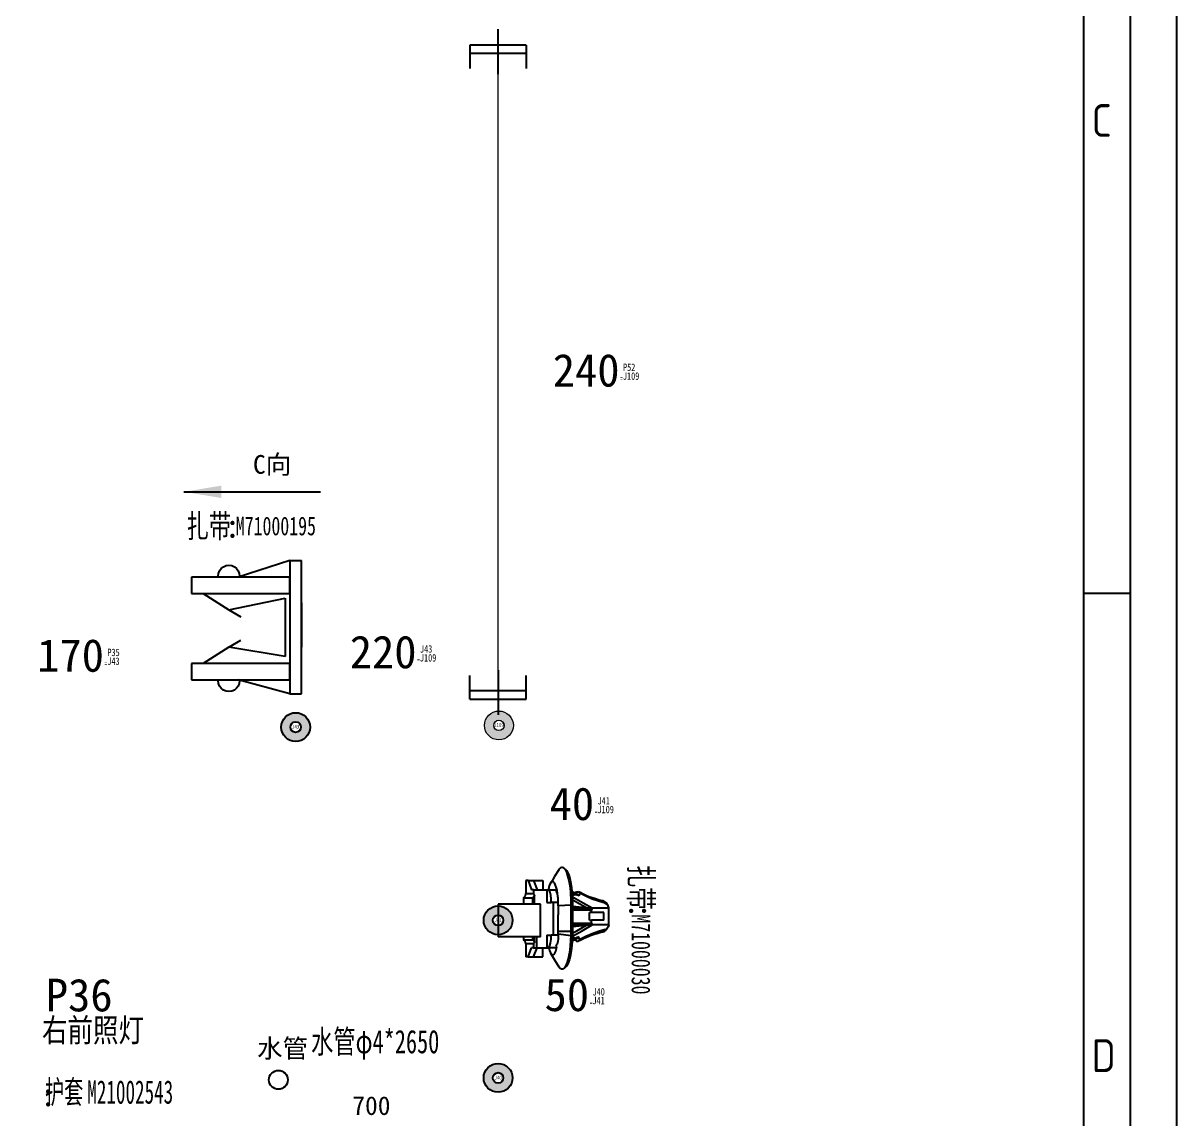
# Model space of a CAD drawing. Header units: millimetres. Extents: x -2653 to 6698, y -4403 to -42.
# Drawn here: x 880.2 to 1003.6, y -698.5 to -581.3 of the extents above; entities that cross this region are included whole.
import ezdxf
from ezdxf.enums import TextEntityAlignment as Align

# ---------------------------------------------------------------- set-up
doc = ezdxf.new("R2010")
doc.units = ezdxf.units.MM
doc.header["$MEASUREMENT"] = 0
for name, color, linetype in [('01', 7, 'Continuous'), ('21', 7, 'Continuous'), ('4', 4, 'Continuous'), ('DIM', 6, 'Continuous'), ('文字', 3, 'Continuous'), ('管-供应商', 43, 'Continuous'), ('管-内径', 2, 'Continuous'), ('管-名称', 59, 'Continuous'), ('管-外径', 6, 'Continuous'), ('管-编码', 58, 'Continuous'), ('节点长度', 1, 'Continuous'), ('节点长度-L', 32, 'Continuous'), ('轮廓线', 7, 'Continuous'), ('连接器-供应商', 43, 'Continuous'), ('连接器-功能', 63, 'Continuous'), ('连接器-名称', 53, 'Continuous'), ('连接器-编码', 52, 'Continuous'), ('附件-供应商', 43, 'Continuous'), ('附件-名称', 53, 'Continuous'), ('附件-数量', 21, 'Continuous'), ('附件-编码', 52, 'Continuous')]:
    doc.layers.add(name, color=color, linetype=linetype)
for name, color, linetype, plot in [('供方编码', 51, 'Continuous', False), ('备注', 4, 'Continuous', False), ('管-ID', 7, 'Continuous', False), ('管-L', 38, 'Continuous', False), ('管-不打印', 2, 'Continuous', False), ('管-位置', 18, 'Continuous', False), ('管-单位', 2, 'Continuous', False), ('管-工位', 4, 'Continuous', False), ('管-开口', 64, 'Continuous', False), ('管-数量', 6, 'Continuous', False), ('管-类别', 56, 'Continuous', False), ('管-规格', 56, 'Continuous', False), ('管-重叠值', 49, 'Continuous', False), ('管-颜色', 14, 'Continuous', False), ('节点长度-E1', 53, 'Continuous', False), ('节点长度-E2', 53, 'Continuous', False), ('节点长度-不打印', 14, 'Continuous', False), ('连接器-不打印', 1, 'Continuous', False), ('连接器-位置', 12, 'Continuous', False), ('附件-不打印', 2, 'Continuous', False), ('隐藏-节点长度辅助', 202, 'Continuous', False), ('隐藏-辅助信息', 3, 'Continuous', False)]:
    doc.layers.add(name, color=color, linetype=linetype, plot=plot)
doc.styles.add('CL', font='', dxfattribs={"height": 2})
doc.styles.add('GBHZ', font='gbenor.shx', dxfattribs={"bigfont": 'gbcbig.shx'})
doc.styles.get("Standard").update_dxf_attribs({"font": 'txt', "bigfont": 'gbcbig.shx'})
doc.styles.add('灯泡', font='', dxfattribs={"width": 0.7})
doc.styles.get('CL').set_extended_font_data('SimSun')
doc.styles.get('灯泡').set_extended_font_data('NSimSun')
doc.dimstyles.get("Standard").update_dxf_attribs({"dimtxt": 10, "dimasz": 0.18, "dimexe": 0.18, "dimexo": 0.0625, "dimgap": 0.09, "dimtad": 0, "dimtih": 1, "dimtoh": 1, "dimdec": 4, "dimzin": 0, "dimdsep": 46, "dimtxsty": 'Standard', "dimcen": 0.09, "dimadec": 0, "dimazin": 0, "dimtfac": 1, "dimtdec": 4, "dimtofl": 0, "dimtmove": 0, "dimatfit": 3, "dimfxl": 1, "dimtolj": 1, "dimtzin": 0, "dimarcsym": 0})

# ---------------------------------------------------------------- blocks, each defined once
blk = doc.blocks.new('010016')
at = {"lineweight": 25}
blk.add_line((2045.56, 1138.11), (2046.98, 1138.11), dxfattribs=at)
at = {"color": 0}
for p, q in [((2044.95, 1134.7), (2044.95, 1130.15)), ((2048.45, 1134.7), (2048.45, 1130.15)), ((2044.95, 1130.15), (2048.45, 1130.15))]:
    blk.add_line(p, q, dxfattribs=at)
at = {"layer": '21', "color": 0, "linetype": 'Continuous'}
for p, q in [((2044.62, 1141.35), (2044.69, 1141.48)), ((2044.67, 1141.47), (2044.64, 1141.42)), ((2044.86, 1141.6), (2044.66, 1140.9)), ((2044.74, 1141.56), (2044.66, 1141.47)), ((2044.7, 1141.54), (2044.66, 1141.46)), ((2044.69, 1141.48), (2044.86, 1141.6)), ((2044.75, 1141.61), (2044.7, 1141.54)), ((2044.88, 1141.66), (2044.74, 1141.56)), ((2044.81, 1141.67), (2044.75, 1141.61)), ((2044.87, 1141.74), (2044.81, 1141.67)), ((2044.86, 1141.6), (2044.88, 1141.66)), ((2044.95, 1141.8), (2044.87, 1141.74)), ((2044.95, 1141.76), (2044.88, 1141.66)), ((2045.03, 1141.85), (2044.95, 1141.8)), ((2045.03, 1141.85), (2044.95, 1141.76)), ((2045.15, 1141.93), (2045.03, 1141.85)), ((2045.07, 1141.88), (2045.03, 1141.85)), ((2045.12, 1141.9), (2045.07, 1141.88)), ((2045.37, 1141.99), (2045.15, 1141.93)), ((2046.27, 1142), (2045.37, 1142)), ((2045.37, 1140.2), (2045.37, 1142)), ((2046.27, 1141.45), (2045.85, 1141.45)), ((2045.85, 1141.45), (2045.85, 1140.13)), ((2047.17, 1142), (2046.27, 1142)), ((2046.69, 1141.45), (2046.27, 1141.45)), ((2046.69, 1141.45), (2046.69, 1140.13)), ((2047.17, 1142), (2047.17, 1140.2)), ((2047.17, 1141.99), (2047.28, 1141.97)), ((2047.28, 1141.97), (2047.39, 1141.93)), ((2047.39, 1141.93), (2047.51, 1141.85)), ((2047.47, 1141.88), (2047.43, 1141.9)), ((2047.51, 1141.85), (2047.47, 1141.88)), ((2047.51, 1141.85), (2047.59, 1141.76)), ((2047.6, 1141.8), (2047.51, 1141.85)), ((2047.59, 1141.76), (2047.66, 1141.66)), ((2047.67, 1141.74), (2047.6, 1141.8)), ((2047.66, 1141.66), (2047.8, 1141.56)), ((2047.68, 1141.6), (2047.66, 1141.66)), ((2047.73, 1141.67), (2047.67, 1141.74)), ((2047.85, 1141.48), (2047.68, 1141.6)), ((2047.68, 1141.6), (2047.88, 1140.9)), ((2047.79, 1141.61), (2047.73, 1141.67)), ((2047.84, 1141.54), (2047.79, 1141.61)), ((2047.8, 1141.56), (2047.88, 1141.47)), ((2047.88, 1141.46), (2047.84, 1141.54)), ((2047.92, 1141.35), (2047.85, 1141.48)), ((2047.9, 1141.42), (2047.87, 1141.47)), ((2044.42, 1140.22), (2044.12, 1139.55)), ((2044.13, 1138.05), (2045.37, 1140.22)), ((2044.29, 1140.2), (2044.17, 1139.85)), ((2044.41, 1140.55), (2044.29, 1140.2)), ((2044.52, 1140.95), (2044.41, 1140.55)), ((2044.66, 1140.9), (2044.42, 1140.22)), ((2044.62, 1141.35), (2044.52, 1140.95)), ((2044.64, 1141.42), (2044.62, 1141.36)), ((2045.37, 1138.11), (2045.37, 1140.2)), ((2045.37, 1140.2), (2045.56, 1140.13)), ((2046.98, 1140.13), (2047.17, 1140.2)), ((2047.8, 1139.14), (2047.17, 1140.22)), ((2047.17, 1140.2), (2047.17, 1138.11)), ((2047.88, 1140.9), (2048.12, 1140.22)), ((2047.92, 1141.36), (2047.9, 1141.42)), ((2048, 1141.03), (2047.92, 1141.35)), ((2048.09, 1140.7), (2048, 1141.03)), ((2048.18, 1140.41), (2048.09, 1140.7)), ((2048.12, 1140.22), (2048.42, 1139.55)), ((2048.27, 1140.12), (2048.18, 1140.41)), ((2043.77, 1138.99), (2043.64, 1138.74)), ((2043.9, 1139.25), (2043.77, 1138.99)), ((2044.12, 1139.55), (2043.79, 1138.9)), ((2044.04, 1139.55), (2043.9, 1139.25)), ((2044.17, 1139.85), (2044.04, 1139.55)), ((2044.74, 1138.57), (2045.33, 1139.59)), ((2045.17, 1138.1), (2045.37, 1139.91)), ((2045.85, 1140.13), (2045.56, 1140.13)), ((2045.56, 1138.11), (2045.56, 1140.13)), ((2045.85, 1140.13), (2045.85, 1139.93)), ((2046.27, 1139.93), (2045.85, 1139.93)), ((2046.69, 1139.93), (2046.27, 1139.93)), ((2046.98, 1140.13), (2046.69, 1140.13)), ((2046.69, 1139.93), (2046.69, 1140.13)), ((2046.98, 1138.11), (2046.98, 1140.13)), ((2047.37, 1138.1), (2047.17, 1139.91)), ((2047.8, 1138.57), (2047.21, 1139.59)), ((2048.41, 1138.05), (2047.8, 1139.14)), ((2048.37, 1139.86), (2048.27, 1140.12)), ((2048.48, 1139.6), (2048.37, 1139.86)), ((2048.42, 1139.55), (2048.75, 1138.9)), ((2048.59, 1139.37), (2048.48, 1139.6)), ((2048.7, 1139.14), (2048.59, 1139.37)), ((2048.8, 1138.94), (2048.7, 1139.14)), ((2041.76, 1137.68), (2042.05, 1137.77)), ((2042.05, 1137.77), (2042.39, 1137.86)), ((2042.39, 1137.86), (2042.77, 1137.93)), ((2042.43, 1137.71), (2042.98, 1137.81)), ((2042.77, 1137.93), (2043.2, 1138)), ((2042.98, 1137.81), (2043.3, 1137.85)), ((2043.2, 1138), (2043.65, 1138.05)), ((2043.3, 1137.85), (2043.63, 1137.88)), ((2043.63, 1138.71), (2043.79, 1138.9)), ((2043.63, 1138.52), (2043.63, 1138.71)), ((2043.79, 1138.33), (2043.63, 1138.52)), ((2043.63, 1137.88), (2043.97, 1137.91)), ((2043.65, 1138.05), (2044.13, 1138.08)), ((2043.79, 1138.35), (2043.69, 1138.14)), ((2043.7, 1138.17), (2043.86, 1138.37)), ((2043.7, 1137.98), (2043.7, 1138.17)), ((2043.79, 1138.9), (2043.95, 1138.83)), ((2043.89, 1138.56), (2043.79, 1138.35)), ((2043.86, 1138.07), (2043.83, 1138)), ((2043.83, 1138), (2043.88, 1138.06)), ((2043.96, 1138.55), (2043.86, 1138.37)), ((2043.86, 1138.37), (2043.96, 1138.33)), ((2043.86, 1138.07), (2043.92, 1138.19)), ((2043.88, 1138.06), (2043.95, 1138.11)), ((2043.89, 1138.56), (2043.95, 1138.67)), ((2043.92, 1138.19), (2044.05, 1138.3)), ((2043.95, 1138.83), (2044.08, 1138.79)), ((2043.95, 1138.67), (2044.08, 1138.79)), ((2043.99, 1138.19), (2043.95, 1138.11)), ((2043.95, 1138.11), (2044.02, 1138.08)), ((2044.08, 1138.79), (2043.96, 1138.55)), ((2043.96, 1138.33), (2044.05, 1138.3)), ((2043.97, 1137.91), (2044.32, 1137.93)), ((2044.05, 1138.3), (2043.99, 1138.19)), ((2044.02, 1138.08), (2044.08, 1138.06)), ((2044.03, 1138.02), (2044.05, 1138.04)), ((2044.05, 1138.04), (2044.08, 1138.06)), ((2044.13, 1138.05), (2044.08, 1138.06)), ((2044.13, 1138.08), (2044.61, 1138.11)), ((2044.32, 1137.93), (2044.69, 1137.94)), ((2044.46, 1138.06), (2044.74, 1138.57)), ((2044.61, 1138.11), (2045.07, 1138.11)), ((2044.69, 1137.94), (2045.07, 1137.94)), ((2045.07, 1138.11), (2045.88, 1138.11)), ((2045.07, 1137.94), (2045.07, 1138.11)), ((2045.07, 1137.94), (2045.1, 1137.28)), ((2045.07, 1137.94), (2045.57, 1137.94)), ((2045.57, 1137.94), (2045.88, 1137.94)), ((2045.88, 1138.11), (2046.66, 1138.11)), ((2045.88, 1137.94), (2046.38, 1137.94)), ((2046.38, 1137.94), (2047.11, 1137.94)), ((2046.66, 1138.11), (2047.06, 1138.11)), ((2047.06, 1138.11), (2047.45, 1138.11)), ((2047.11, 1137.94), (2047.84, 1137.94)), ((2047.45, 1138.11), (2047.84, 1138.11)), ((2048.08, 1138.06), (2047.8, 1138.57)), ((2047.84, 1138.11), (2048.32, 1138.11)), ((2047.84, 1137.28), (2047.84, 1137.94)), ((2047.84, 1137.94), (2047.97, 1137.94)), ((2047.97, 1137.94), (2048.09, 1137.94)), ((2048.09, 1137.94), (2048.33, 1137.94)), ((2048.15, 1136.61), (2048.33, 1137.94)), ((2048.32, 1138.11), (2048.32, 1138.11)), ((2048.32, 1138.11), (2048.33, 1137.94)), ((2048.32, 1138.11), (2048.79, 1138.09)), ((2048.33, 1137.94), (2048.83, 1137.91)), ((2048.41, 1138.05), (2048.46, 1138.06)), ((2048.59, 1138.83), (2048.46, 1138.79)), ((2048.59, 1138.67), (2048.46, 1138.79)), ((2048.46, 1138.79), (2048.58, 1138.55)), ((2048.52, 1138.08), (2048.46, 1138.06)), ((2048.5, 1138.03), (2048.46, 1138.06)), ((2048.58, 1138.33), (2048.49, 1138.3)), ((2048.62, 1138.19), (2048.49, 1138.3)), ((2048.49, 1138.3), (2048.55, 1138.19)), ((2048.59, 1138.11), (2048.52, 1138.08)), ((2048.55, 1138.19), (2048.59, 1138.11)), ((2048.58, 1138.55), (2048.68, 1138.37)), ((2048.68, 1138.37), (2048.58, 1138.33)), ((2048.75, 1138.9), (2048.59, 1138.83)), ((2048.65, 1138.56), (2048.59, 1138.67)), ((2048.66, 1138.06), (2048.59, 1138.11)), ((2048.68, 1138.07), (2048.62, 1138.19)), ((2048.75, 1138.35), (2048.65, 1138.56)), ((2048.71, 1138), (2048.66, 1138.06)), ((2048.84, 1138.18), (2048.68, 1138.37)), ((2048.71, 1138), (2048.68, 1138.07)), ((2048.91, 1138.71), (2048.75, 1138.9)), ((2048.75, 1138.33), (2048.91, 1138.52)), ((2048.85, 1138.14), (2048.75, 1138.35)), ((2048.79, 1138.09), (2049.27, 1138.05)), ((2048.9, 1138.74), (2048.8, 1138.94)), ((2048.83, 1137.91), (2049.5, 1137.86)), ((2048.84, 1137.99), (2048.84, 1138.18)), ((2048.91, 1138.52), (2048.91, 1138.71)), ((2049.27, 1138.05), (2049.73, 1138)), ((2049.5, 1137.86), (2049.83, 1137.82)), ((2049.73, 1138), (2050.16, 1137.94)), ((2049.83, 1137.82), (2050.14, 1137.78)), ((2050.14, 1137.78), (2050.42, 1137.73)), ((2050.16, 1137.94), (2050.55, 1137.86)), ((2050.42, 1137.73), (2050.68, 1137.67)), ((2050.55, 1137.86), (2050.89, 1137.77)), ((2050.89, 1137.77), (2051.18, 1137.68)), ((2041.02, 1137.04), (2041.08, 1137.16)), ((2041.02, 1136.96), (2041.02, 1137.04)), ((2041.04, 1136.87), (2041.02, 1136.96)), ((2041.19, 1136.71), (2041.04, 1136.87)), ((2041.14, 1137.24), (2041.07, 1137.14)), ((2041.08, 1137.16), (2041.26, 1137.31)), ((2041.21, 1137.34), (2041.14, 1137.24)), ((2041.32, 1136.63), (2041.19, 1136.71)), ((2041.21, 1137.34), (2041.22, 1137.36)), ((2041.22, 1137.36), (2041.35, 1137.47)), ((2041.26, 1137.31), (2041.4, 1137.39)), ((2041.3, 1136.63), (2042.01, 1136.2)), ((2041.35, 1137.47), (2041.53, 1137.58)), ((2041.4, 1137.39), (2041.56, 1137.46)), ((2041.53, 1137.58), (2041.76, 1137.68)), ((2041.56, 1137.46), (2041.95, 1137.59)), ((2041.95, 1137.59), (2042.43, 1137.71)), ((2043.87, 1136.51), (2043.47, 1136.45)), ((2044.08, 1136.53), (2043.8, 1136.48)), ((2044.31, 1136.56), (2043.87, 1136.51)), ((2044.41, 1136.56), (2044.08, 1136.53)), ((2044.77, 1136.58), (2044.31, 1136.56)), ((2044.77, 1136.58), (2044.41, 1136.56)), ((2044.77, 1136.59), (2044.77, 1135.84)), ((2045.13, 1136.58), (2044.77, 1136.58)), ((2045.1, 1137.28), (2045.13, 1136.62)), ((2045.13, 1136.59), (2046.11, 1136.59)), ((2047.84, 1136.59), (2046.11, 1136.59)), ((2047.84, 1136.62), (2047.84, 1137.28)), ((2047.97, 1136.59), (2047.84, 1136.59)), ((2048.08, 1136.59), (2047.97, 1136.59)), ((2048.1, 1136.59), (2048.08, 1136.59)), ((2048.15, 1136.59), (2048.1, 1136.59)), ((2048.27, 1136.59), (2048.15, 1136.59)), ((2048.27, 1136.57), (2048.49, 1136.59)), ((2048.27, 1136.59), (2048.27, 1135.84)), ((2048.49, 1136.59), (2048.71, 1136.58)), ((2048.71, 1136.58), (2048.91, 1136.55)), ((2048.91, 1136.55), (2049.09, 1136.51)), ((2049.09, 1136.51), (2049.25, 1136.45)), ((2050.68, 1137.67), (2050.93, 1137.61)), ((2050.92, 1136.19), (2051.65, 1136.63)), ((2050.93, 1137.61), (2051.16, 1137.54)), ((2051.16, 1137.54), (2051.51, 1137.41)), ((2051.18, 1137.68), (2051.41, 1137.58)), ((2051.41, 1137.58), (2051.59, 1137.48)), ((2051.51, 1137.41), (2051.76, 1137.26)), ((2051.59, 1137.48), (2051.73, 1137.33)), ((2051.86, 1136.8), (2051.65, 1136.63)), ((2051.81, 1137.23), (2051.74, 1137.33)), ((2051.76, 1137.26), (2051.9, 1137.09)), ((2051.87, 1137.13), (2051.81, 1137.23)), ((2051.92, 1136.92), (2051.86, 1136.8)), ((2051.9, 1137.09), (2051.93, 1137.01)), ((2051.93, 1137.01), (2051.92, 1136.92)), ((2042.01, 1136.2), (2042.71, 1135.78)), ((2042.51, 1135.99), (2042.58, 1135.85)), ((2042.58, 1136.08), (2042.55, 1135.99)), ((2042.69, 1136.18), (2042.58, 1136.08)), ((2042.58, 1135.85), (2042.75, 1135.73)), ((2042.87, 1136.27), (2042.69, 1136.18)), ((2042.75, 1135.73), (2043.02, 1135.62)), ((2043.14, 1136.37), (2042.87, 1136.27)), ((2043.02, 1135.62), (2043.4, 1135.53)), ((2043.47, 1136.45), (2043.14, 1136.37)), ((2043.42, 1136.26), (2043.46, 1136.34)), ((2043.42, 1135.52), (2043.42, 1136.26)), ((2043.5, 1135.63), (2043.42, 1135.52)), ((2043.42, 1135.36), (2043.42, 1135.52)), ((2043.42, 1135.36), (2044.77, 1135.36)), ((2043.42, 1134.25), (2043.42, 1135.36)), ((2043.46, 1136.34), (2043.59, 1136.41)), ((2043.73, 1135.72), (2043.5, 1135.63)), ((2043.8, 1136.48), (2043.59, 1136.41)), ((2044.02, 1135.78), (2043.73, 1135.72)), ((2044.38, 1135.82), (2044.02, 1135.78)), ((2044.77, 1135.84), (2044.38, 1135.82)), ((2044.77, 1135.78), (2044.7, 1136.01)), ((2048.27, 1136.09), (2044.77, 1136.09)), ((2044.77, 1135.36), (2044.77, 1135.84)), ((2048.72, 1135.82), (2048.27, 1135.84)), ((2048.27, 1135.36), (2048.27, 1135.84)), ((2048.27, 1135.36), (2049.62, 1135.36)), ((2049.13, 1135.76), (2048.72, 1135.82)), ((2049.39, 1135.7), (2049.13, 1135.76)), ((2049.25, 1136.45), (2049.38, 1136.37)), ((2049.38, 1136.37), (2049.46, 1136.31)), ((2049.56, 1135.61), (2049.39, 1135.7)), ((2049.47, 1136.4), (2049.59, 1136.32)), ((2049.62, 1135.52), (2049.56, 1135.61)), ((2049.72, 1136.39), (2049.57, 1136.43)), ((2049.59, 1136.32), (2049.62, 1136.26)), ((2049.62, 1136.26), (2049.62, 1135.52)), ((2049.62, 1135.57), (2049.92, 1135.65)), ((2049.62, 1135.36), (2049.62, 1135.52)), ((2049.62, 1134.25), (2049.62, 1135.36)), ((2049.99, 1136.31), (2049.72, 1136.39)), ((2049.92, 1135.65), (2050.17, 1135.76)), ((2050.19, 1136.22), (2049.99, 1136.31)), ((2050.17, 1135.76), (2050.32, 1135.87)), ((2050.34, 1136.1), (2050.19, 1136.22)), ((2050.19, 1135.75), (2050.92, 1136.19)), ((2050.32, 1135.87), (2050.37, 1135.98)), ((2050.39, 1135.98), (2050.34, 1136.1)), ((2042.44, 1134.92), (2043.42, 1134.92)), ((2042.44, 1133.95), (2042.44, 1134.92)), ((2042.44, 1133.95), (2043.42, 1134.32)), ((2043.42, 1133.93), (2043.42, 1134.25)), ((2043.92, 1133.99), (2043.97, 1134.05)), ((2044.95, 1134.05), (2043.97, 1134.05)), ((2043.97, 1134.05), (2044.14, 1133.97)), ((2048.45, 1134.7), (2044.95, 1134.7)), ((2048.45, 1134.25), (2049.62, 1134.25)), ((2049.07, 1134.05), (2048.45, 1134.05)), ((2048.89, 1133.97), (2049.07, 1134.05)), ((2049.07, 1134.05), (2049.12, 1133.97)), ((2050.59, 1134.92), (2049.62, 1134.92)), ((2050.59, 1133.95), (2049.62, 1134.32)), ((2049.62, 1133.93), (2049.62, 1134.25)), ((2050.59, 1133.95), (2050.59, 1134.92)), ((2042.44, 1133.36), (2042.44, 1133.95)), ((2042.44, 1133.36), (2043.42, 1133.74)), ((2042.44, 1133.36), (2042.44, 1133.13)), ((2042.44, 1133.13), (2043.83, 1133.13)), ((2043.42, 1133.93), (2043.83, 1133.93)), ((2043.42, 1133.93), (2043.42, 1133.74)), ((2043.83, 1133.93), (2043.85, 1133.94)), ((2043.83, 1133.13), (2043.83, 1133.93)), ((2044.06, 1133.08), (2043.83, 1133.13)), ((2043.85, 1133.94), (2043.87, 1133.94)), ((2043.87, 1133.94), (2043.9, 1133.96)), ((2043.9, 1133.96), (2043.92, 1133.99)), ((2044.27, 1132.88), (2044.06, 1133.08)), ((2044.14, 1133.97), (2044.27, 1133.83)), ((2044.27, 1132.88), (2044.27, 1133.83)), ((2044.27, 1133.83), (2044.95, 1133.83)), ((2044.27, 1132.88), (2044.95, 1132.88)), ((2048.45, 1133.83), (2048.77, 1133.83)), ((2048.45, 1132.88), (2048.77, 1132.88)), ((2048.77, 1133.83), (2048.89, 1133.97)), ((2048.77, 1132.88), (2048.77, 1133.83)), ((2048.92, 1133.05), (2048.77, 1132.88)), ((2049.2, 1133.13), (2048.92, 1133.05)), ((2049.12, 1133.97), (2049.17, 1133.94)), ((2049.17, 1133.94), (2049.18, 1133.94)), ((2049.18, 1133.94), (2049.2, 1133.93)), ((2049.2, 1133.93), (2049.2, 1133.13)), ((2049.2, 1133.93), (2049.62, 1133.93)), ((2049.2, 1133.13), (2050.59, 1133.13)), ((2049.62, 1133.93), (2049.62, 1133.74)), ((2050.59, 1133.36), (2049.62, 1133.74)), ((2050.59, 1133.36), (2050.59, 1133.95)), ((2050.59, 1133.36), (2050.59, 1133.13))]:
    blk.add_line(p, q, dxfattribs=at)
blk = doc.blocks.new('附件')
at = {"layer": '文字', "color": 3, "style": 'CL'}
blk.add_text(':', height=2.5, dxfattribs=at).set_placement((-3.79, -0.38), align=Align.MIDDLE_CENTER)
at = {"layer": '附件-不打印', "color": 3, "style": 'CL', "width": 0.7, "flags": 5}
for tag, p in [('范围', (-8.49, -1.32)), ('工位', (-6.9, -1.32)), ('位置', (-5.31, -1.32)), ('供方编码', (-8.49, -1.62))]:
    blk.add_attdef(tag, text='', height=0.2, dxfattribs=at).set_placement(p, align=Align.MIDDLE_CENTER)
at = {"layer": '附件-不打印', "color": 1, "style": 'CL'}
for tag, width, flags, p in [('单位', 0.6, 1, (-3.72, -1.32)), ('选项', 0.7, 13, (-6.9, -1.62)), ('备注', 0.7, 5, (-5.31, -1.62)), ('规格', 0.7, 5, (-3.72, -1.62))]:
    blk.add_attdef(tag, text='', height=0.2, dxfattribs=dict(at, width=width, flags=flags)).set_placement(p, align=Align.MIDDLE_CENTER)
at = {"layer": '附件-供应商', "color": 3, "style": 'CL', "width": 0.7, "flags": 8}
blk.add_attdef('供应商', text='', height=2.5, dxfattribs=at).set_placement((-13.4, -0.42), align=Align.MIDDLE_RIGHT)
at = {"layer": '附件-名称', "color": 3, "style": 'CL', "width": 0.7, "flags": 4}
blk.add_attdef('名称', text='', height=2.5, dxfattribs=at).set_placement((-3.92, -0.38), align=Align.MIDDLE_RIGHT)
at = {"layer": '附件-数量', "color": 2, "style": 'CL', "width": 0.7, "flags": 2}
blk.add_attdef('*', text='', height=1, dxfattribs=at).set_placement((15.72, -0.38), align=Align.MIDDLE_CENTER)
at = {"layer": '附件-数量', "color": 2, "style": 'CL', "width": 0.7, "flags": 4}
blk.add_attdef('数量', text='', height=1.2, dxfattribs=at).set_placement((16.07, -0.38), align=Align.MIDDLE_LEFT)
at = {"layer": '附件-编码', "color": 2, "style": 'CL', "width": 0.7, "flags": 4}
blk.add_attdef('编码', text='', height=2.5, dxfattribs=at).set_placement((-3.65, -0.38), align=Align.MIDDLE_LEFT)
blk = doc.blocks.new('9818107')
at = {"color": 0, "linetype": 'Continuous'}
for p, q in [((41.48, 27.09), (41.72, 27.28)), ((41.72, 27.28), (42, 27.4)), ((42, 27.4), (42.3, 27.44)), ((42.3, 27.44), (42.59, 27.4)), ((42.59, 27.4), (42.88, 27.28)), ((42.88, 27.28), (43.12, 27.09)), ((48.8, 27.93), (43.3, 26.18)), ((48.8, 27.93), (48.8, 13.68)), ((50.05, 13.68), (50.05, 27.93)), ((48.8, 26.18), (38.3, 26.18)), ((38.3, 26.18), (38.3, 24.43)), ((41.16, 26.26), (41.19, 26.57)), ((41.19, 26.57), (41.3, 26.85)), ((41.3, 26.85), (41.48, 27.09)), ((43.12, 27.09), (43.3, 26.85)), ((43.3, 26.85), (43.4, 26.57)), ((43.4, 26.57), (43.43, 26.26)), ((48.8, 24.43), (48.8, 26.18)), ((38.3, 24.43), (48.8, 24.43)), ((39.55, 24.43), (42.3, 22.68)), ((42.3, 22.68), (48.3, 23.93)), ((48.3, 23.93), (48.3, 17.68)), ((48.8, 24.43), (48.8, 24.43)), ((42.3, 22.68), (43.55, 21.93)), ((50.05, 23.43), (50.05, 18.68)), ((42.3, 18.68), (39.55, 16.93)), ((42.3, 18.68), (43.55, 19.43)), ((48.3, 17.68), (42.3, 18.68)), ((48.8, 16.93), (38.3, 16.93)), ((38.3, 16.93), (38.3, 15.18)), ((48.8, 15.18), (48.8, 16.93)), ((38.3, 15.18), (48.8, 15.18)), ((41.19, 14.8), (41.16, 15.1)), ((48.8, 13.68), (43.3, 15.18)), ((43.43, 15.1), (43.4, 14.8)), ((48.8, 15.18), (48.8, 15.18)), ((41.3, 14.52), (41.19, 14.8)), ((41.48, 14.28), (41.3, 14.52)), ((41.72, 14.09), (41.48, 14.28)), ((42, 13.97), (41.72, 14.09)), ((42.3, 13.92), (42, 13.97)), ((42.59, 13.97), (42.3, 13.92)), ((42.88, 14.09), (42.59, 13.97)), ((43.12, 14.28), (42.88, 14.09)), ((43.3, 14.52), (43.12, 14.28)), ((43.4, 14.8), (43.3, 14.52)), ((48.8, 13.68), (50.05, 13.68)), ((50.05, 13.68), (50.05, 13.68))]:
    blk.add_line(p, q, dxfattribs=at)
at = {"color": 0}
blk.add_line((48.8, 27.93), (50.05, 27.93), dxfattribs=at)
blk = doc.blocks.new('9818106')
at = {"rotation": 180}
blk.add_blockref('9818107', (857.78, -198.67), dxfattribs=at)
blk = doc.blocks.new('分支点')
at = {"layer": '轮廓线'}
h = blk.add_hatch(color=1, dxfattribs=at)
edge = h.paths.add_edge_path()
edge.add_arc((0, 0), 1.54, 0, 360)
edge = h.paths.add_edge_path(flags=16)
edge.add_arc((0, 0), 0.56, 0, 360)
at = {"layer": '轮廓线', "color": 1, "linetype": 'ByBlock', "lineweight": -2}
for radius in [1.54, 0.56]:
    blk.add_circle((0, 0), radius, dxfattribs=at)
at = {"layer": '轮廓线', "color": 2, "style": 'CL', "width": 0.8}
blk.add_attdef('位置', text='', height=0.4, dxfattribs=at).set_placement((0, 0.04), align=Align.MIDDLE_CENTER)
at = {"layer": '隐藏-辅助信息', "color": 1, "style": 'CL', "width": 0.8, "flags": 13}
blk.add_attdef('选项', text='', height=0.1, dxfattribs=at).set_placement((0, -0.46), align=Align.MIDDLE_CENTER)
blk = doc.blocks.new('节点长度')
at = {"layer": '节点长度-E1', "color": 202, "ltscale": 0.5, "style": 'CL', "width": 0.7, "flags": 4}
blk.add_attdef('E1', text='', height=0.8, dxfattribs=at).set_placement((1.35, 0.93), align=Align.MIDDLE_LEFT)
at = {"layer": '节点长度-E2', "color": 202, "ltscale": 0.5, "style": 'CL', "width": 0.7, "flags": 4}
blk.add_attdef('E2', text='', height=0.8, dxfattribs=at).set_placement((1.34, -0.01), align=Align.MIDDLE_LEFT)
at = {"layer": '节点长度-L', "color": 1, "ltscale": 0.5, "style": 'CL', "flags": 4}
blk.add_attdef('L', text='', height=2, dxfattribs=at).set_placement((0.98, 0.61), align=Align.MIDDLE_RIGHT)
at = {"layer": '节点长度-不打印', "color": 202, "ltscale": 0.5, "style": 'CL', "width": 0.7}
blk.add_text('=', height=0.5, dxfattribs=at).set_placement((1.19, -0.27), align=Align.MIDDLE_CENTER)
at = {"layer": '节点长度-不打印', "color": 1, "style": 'CL', "width": 0.8, "flags": 13}
blk.add_attdef('选项', text='', height=0.1, dxfattribs=at).set_placement((0.33, -0.1), align=Align.MIDDLE_CENTER)
blk = doc.blocks.new('06A0TK')
blk.add_line((1184, 536), (1179, 536))
for points in [[(0, 0), (1189, 0), (1189, 841), (0, 841)], [(1184, 5), (20, 5), (20, 836), (1184, 836)]]:
    blk.add_lwpolyline(points, close=True)
at = {"layer": '4'}
blk.add_lwpolyline([(1179, 10), (25, 10), (25, 831), (1179, 831)], close=True, dxfattribs=at)
at = {"style": 'GBHZ'}
for s, p in [('C', (1179.88, 584.82)), ('D', (1179.88, 484.82))]:
    blk.add_text(s, height=3.5, dxfattribs=at).set_placement(p)
blk = doc.blocks.new('图框')
at = {"color": 0}
blk.add_blockref('06A0TK', (-348, 0), dxfattribs=at)
at = {"color": 0, "style": '灯泡', "flags": 12}
blk.add_attdef('线束型号', text='', height=4, dxfattribs=at).set_placement((798.5, 45), align=Align.MIDDLE_CENTER)
at = {"color": 0, "style": '灯泡', "width": 0.9, "flags": 12}
for tag, height, p in [('线束名称', 5, (733.5, 40)), ('适用车型', 3, (808.5, 37.5)), ('方案号', 3, (808.5, 32.5)), ('图纸日期', 3, (808.5, 27.5)), ('通知书', 3, (808.5, 22.5)), ('公司名', 5, (728.5, 20)), ('识别号', 3, (808.5, 17.5)), ('图幅', 3, (789.75, 12.5)), ('质量', 3, (822.25, 12.5))]:
    blk.add_attdef(tag, text='', height=height, dxfattribs=at).set_placement(p, align=Align.MIDDLE_CENTER)
blk = doc.blocks.new('连接器')
at = {"layer": '文字', "style": 'CL'}
blk.add_text(':', height=2.5, dxfattribs=at).set_placement((-3.93, -4.36), align=Align.MIDDLE_CENTER)
at = {"layer": '连接器-不打印', "color": 2, "style": 'CL', "width": 0.6, "flags": 5}
for tag, p in [('供方编码', (-7.19, -6.29)), ('数量', (-5.12, -5.84))]:
    blk.add_attdef(tag, text='', height=0.2, dxfattribs=at).set_placement(p, align=Align.MIDDLE_LEFT)
at = {"layer": '连接器-不打印', "color": 3, "style": 'CL', "width": 0.6, "flags": 5}
for tag, p in [('工位', (-7.19, -5.84)), ('规格', (-2.94, -5.84))]:
    blk.add_attdef(tag, text='', height=0.2, dxfattribs=at).set_placement(p, align=Align.MIDDLE_LEFT)
at = {"layer": '连接器-不打印', "color": 1, "style": 'CL', "width": 0.6, "flags": 5}
for tag, p in [('选项', (-7.19, -6.06)), ('备注', (-2.94, -6.06))]:
    blk.add_attdef(tag, text='', height=0.2, dxfattribs=at).set_placement(p, align=Align.MIDDLE_LEFT)
at = {"layer": '连接器-不打印', "color": 1, "style": 'CL', "width": 0.6, "flags": 1}
for tag, p in [('加余量', (-4.97, -6.06)), ('单位', (-4.97, -6.29)), ('自带线', (-2.77, -6.29))]:
    blk.add_attdef(tag, text='', height=0.2, dxfattribs=at).set_placement(p, align=Align.MIDDLE_CENTER)
at = {"layer": '连接器-位置', "color": 1, "style": 'CL', "flags": 4}
blk.add_attdef('位置', text='', height=3.5, dxfattribs=at).set_placement((-4.41, 2.42), align=Align.MIDDLE_CENTER)
at = {"layer": '连接器-供应商', "color": 3, "style": 'CL', "width": 0.6, "flags": 4}
blk.add_attdef('供应商', text='', height=2.5, dxfattribs=at).set_placement((-16.81, -4.38), align=Align.MIDDLE_RIGHT)
at = {"layer": '连接器-功能', "color": 3, "style": 'CL', "width": 0.8, "flags": 4}
blk.add_attdef('功能', text='', height=2.5, dxfattribs=at).set_placement((-4.34, -1.26), align=Align.MIDDLE_CENTER)
at = {"layer": '连接器-名称', "color": 3, "style": 'CL', "width": 0.6, "flags": 4}
blk.add_attdef('名称', text='', height=2.5, dxfattribs=at).set_placement((-4.1, -4.36), align=Align.MIDDLE_RIGHT)
at = {"layer": '连接器-编码', "color": 2, "style": 'CL', "width": 0.6, "flags": 4}
blk.add_attdef('编码', text='', height=2.5, dxfattribs=at).set_placement((-3.66, -4.36), align=Align.MIDDLE_LEFT)
blk = doc.blocks.new('缠胶带')
at = {"layer": '01', "color": 0}
for p, q in [((0, 3), (0, -3)), ((0, 3), (2.5, 3)), ((0, -3), (2.5, -3))]:
    blk.add_line(p, q, dxfattribs=at)
blk = doc.blocks.new('LNTH-RJDQCZ')
at = {"color": 7}
blk.add_line((0.9, 3.01), (0.9, -3.01), dxfattribs=at)
at = {"color": 0, "lineweight": 25}
blk.add_line((3.1, 0), (-1.7, 0), dxfattribs=at)
at = {"color": 7, "xscale": 1.002857143859728, "yscale": 1.002857143859728, "zscale": 1.002857143859728}
blk.add_blockref('缠胶带', (0, 0), dxfattribs=at)
blk = doc.blocks.new('管')
at = {"layer": '供方编码', "color": 2, "style": 'CL', "width": 0.7, "flags": 1}
blk.add_attdef('供方编码', text='', height=0.25, dxfattribs=at).set_placement((-1.65, -0.68), align=Align.MIDDLE_LEFT)
at = {"layer": '备注', "color": 1, "style": 'CL', "width": 0.7, "flags": 1}
blk.add_attdef('备注', text='', height=0.25, dxfattribs=at).set_placement((-2.74, -1.35), align=Align.MIDDLE_RIGHT)
at = {"layer": '文字', "color": 3, "style": 'CL', "flags": 9}
for tag, p in [('材质', (-6.17, -3.09)), ('耐低温', (10.81, -3.09)), ('耐高温', (10.81, -5.89)), ('参照标准', (10.54, -9.03))]:
    blk.add_attdef(tag, text='', height=2, dxfattribs=at).set_placement(p, align=Align.MIDDLE_RIGHT)
at = {"layer": '管-ID', "color": 1, "style": 'CL', "width": 0.7, "flags": 5}
blk.add_attdef('ID', text='', height=0.2, dxfattribs=at).set_placement((0.89, -0.7), align=Align.MIDDLE_CENTER)
at = {"layer": '管-L', "color": 2, "style": 'CL', "width": 0.8, "flags": 4}
blk.add_attdef('L', text='', height=0.2, dxfattribs=at).set_placement((5.33, 0.04), align=Align.MIDDLE_LEFT)
at = {"layer": '管-不打印', "color": 1, "style": 'CL', "width": 0.7, "flags": 13}
blk.add_attdef('选项', text='', height=0.2, dxfattribs=at).set_placement((5.15, -1.31), align=Align.MIDDLE_CENTER)
at = {"layer": '管-位置', "color": 3, "style": 'CL', "width": 0.7, "flags": 1}
blk.add_attdef('位置', text='', height=0.25, dxfattribs=at).set_placement((-2.77, -1.07), align=Align.MIDDLE_RIGHT)
at = {"layer": '管-供应商', "color": 3, "style": 'CL', "width": 0.7, "flags": 9}
blk.add_attdef('供应商', text='', height=2.5, dxfattribs=at).set_placement((-12.13, -0.08), align=Align.MIDDLE_RIGHT)
at = {"layer": '管-内径', "color": 3, "style": 'CL', "flags": 9}
blk.add_attdef('内径', text='', height=2, dxfattribs=at).set_placement((-6.19, -5.42), align=Align.MIDDLE_RIGHT)
at = {"layer": '管-单位', "color": 2, "style": 'CL', "width": 0.6, "flags": 5}
blk.add_attdef('单位', text='', height=0.2, dxfattribs=at).set_placement((5.16, -0.7), align=Align.MIDDLE_CENTER)
at = {"layer": '管-名称', "color": 1, "style": 'CL', "width": 0.7, "flags": 5}
blk.add_attdef('名称', text='', height=2.5, dxfattribs=at).set_placement((-2, 0), align=Align.MIDDLE_RIGHT)
at = {"layer": '管-外径', "color": 3, "style": 'CL', "width": 0.7, "flags": 1}
blk.add_attdef('外径', text='', height=2.5, dxfattribs=at).set_placement((-11.47, -8.41), align=Align.MIDDLE_LEFT)
at = {"layer": '管-工位', "color": 3, "style": 'CL', "width": 0.7, "flags": 1}
blk.add_attdef('工位', text='', height=0.25, dxfattribs=at).set_placement((-2.31, -1.34), align=Align.MIDDLE_CENTER)
at = {"layer": '管-开口', "color": 3, "style": 'CL', "width": 0.7, "flags": 1}
blk.add_attdef('开口', text='', height=0.25, dxfattribs=at).set_placement((-4.5, -1.06), align=Align.MIDDLE_CENTER)
at = {"layer": '管-数量', "color": 2, "style": 'CL', "width": 0.8, "flags": 1}
blk.add_attdef('数量', text='', height=2.5, dxfattribs=at).set_placement((4.91, 0.03), align=Align.MIDDLE_LEFT)
at = {"layer": '管-类别', "color": 7, "style": 'CL', "width": 0.6, "flags": 5}
blk.add_attdef('类别', text='', height=0.2, dxfattribs=at).set_placement((1.95, -1.22), align=Align.MIDDLE_CENTER)
at = {"layer": '管-编码', "color": 2, "style": 'CL', "width": 0.7}
blk.add_attdef('编码', text='', height=2.5, dxfattribs=at).set_placement((-1.65, 0.06), align=Align.MIDDLE_LEFT)
at = {"layer": '管-规格', "color": 3, "style": 'CL', "width": 0.7, "flags": 1}
blk.add_attdef('规格', text='', height=0.25, dxfattribs=at).set_placement((-1.61, -1.37), align=Align.MIDDLE_LEFT)
at = {"layer": '管-重叠值', "color": 1, "style": 'CL', "width": 0.6, "flags": 5}
blk.add_attdef('重叠值', text='', height=0.2, dxfattribs=at).set_placement((4.09, -0.96), align=Align.MIDDLE_CENTER)
at = {"layer": '管-颜色', "color": 7, "style": 'CL', "width": 0.6, "flags": 5}
blk.add_attdef('颜色', text='', height=0.2, dxfattribs=at).set_placement((1.95, -0.96), align=Align.MIDDLE_CENTER)

msp = doc.modelspace()

# ---------------------------------------------------------------- linework, layer by layer
at = {"layer": '轮廓线', "color": 3, "lineweight": 0}
msp.add_lwpolyline([(930.97, -653.57), (930.97, -583.64)], dxfattribs=at)
at = {"layer": '轮廓线', "lineweight": -3}
msp.add_circle((907.47, -694.29), 1.01, dxfattribs=at)

# ---------------------------------------------------------------- block references
msp.add_blockref('图框', (162.57, -1178.27))
ref = msp.add_blockref('附件', (906.35, -634.68))
ref.add_attrib('名称', '扎带', dxfattribs={"layer": '附件-名称', "color": 3, "height": 2.5, "style": 'CL', "width": 0.7, "flags": 4}).set_placement((902.42, -635.06), align=Align.MIDDLE_RIGHT)
ref.add_attrib('编码', 'M71000195', dxfattribs={"layer": '附件-编码', "color": 2, "height": 2, "style": 'CL', "width": 0.7, "flags": 4}).set_placement((902.92, -635.06), align=Align.MIDDLE_LEFT)
for name, p, rotation in [('9818106', (1717.67, -865.37), 180), ('010016', (-199.18, 1369.46), 270)]:
    msp.add_blockref(name, p, dxfattribs=dict(rotation=rotation))
at = {"lineweight": -3}
ref = msp.add_blockref('节点长度', (887.84, -649.51), dxfattribs=at)
ref.add_attrib('L', '170', dxfattribs={"layer": '节点长度', "color": 1, "ltscale": 0.5, "height": 3.5, "style": 'CL'}).set_placement((888.82, -648.9), align=Align.MIDDLE_RIGHT)
ref.add_attrib('E1', 'P35', dxfattribs={"layer": '隐藏-节点长度辅助', "color": 202, "ltscale": 0.5, "height": 0.8, "style": 'CL', "width": 0.7}).set_placement((889.19, -648.58), align=Align.MIDDLE_LEFT)
ref.add_attrib('E2', 'J43', dxfattribs={"layer": '隐藏-节点长度辅助', "color": 202, "ltscale": 0.5, "height": 0.8, "style": 'CL', "width": 0.7}).set_placement((889.18, -649.52), align=Align.MIDDLE_LEFT)
ref = msp.add_blockref('分支点', (909.32, -656.57), dxfattribs=at)
ref.add_attrib('位置', 'J43', dxfattribs={"layer": '隐藏-辅助信息', "color": 2, "height": 0.4, "style": 'CL', "width": 0.8}).set_placement((909.32, -656.53), align=Align.MIDDLE_CENTER)
at = {"lineweight": 0}
msp.add_blockref('分支点', (931.06, -656.39), dxfattribs=at).add_auto_attribs({'位置': 'J109'})
ref = msp.add_blockref('附件', (946.64, -680.01), dxfattribs=dict(rotation=270))
ref.add_attrib('名称', '扎带', dxfattribs={"layer": '附件-名称', "color": 3, "height": 2.5, "rotation": 270, "style": 'CL', "width": 0.7, "flags": 4}).set_placement((946.26, -676.09), align=Align.MIDDLE_RIGHT)
ref.add_attrib('编码', 'M71000030', dxfattribs={"layer": '附件-编码', "color": 2, "height": 2, "rotation": 270, "style": 'CL', "width": 0.7, "flags": 4}).set_placement((946.26, -676.59), align=Align.MIDDLE_LEFT)
at = {"lineweight": -3}
ref = msp.add_blockref('分支点', (930.97, -677.23), dxfattribs=at)
ref.add_attrib('位置', 'J41', dxfattribs={"layer": '隐藏-辅助信息', "color": 2, "height": 0.4, "style": 'CL', "width": 0.8}).set_placement((930.97, -677.2), align=Align.MIDDLE_CENTER)
ref = msp.add_blockref('连接器', (886.78, -691.5), dxfattribs=at)
ref.add_attrib('位置', 'P36', dxfattribs={"layer": '连接器-位置', "color": 1, "height": 3.5, "style": 'CL', "flags": 8}).set_placement((886.17, -685.22), align=Align.MIDDLE_CENTER)
ref.add_attrib('功能', '右前照灯', dxfattribs={"layer": '连接器-功能', "color": 3, "height": 2.5, "style": 'CL', "width": 0.8, "flags": 8}).set_placement((882.19, -688.98), align=Align.MIDDLE_LEFT)
ref.add_attrib('名称', '护套', dxfattribs={"layer": '连接器-名称', "color": 3, "height": 2.5, "style": 'CL', "width": 0.6, "flags": 8}).set_placement((886.61, -695.59), align=Align.MIDDLE_RIGHT)
ref.add_attrib('编码', 'M21002543', dxfattribs={"layer": '连接器-编码', "color": 7, "height": 2.5, "style": 'CL', "width": 0.6}).set_placement((887.04, -695.59), align=Align.MIDDLE_LEFT)
ref = msp.add_blockref('节点长度', (939.72, -685.8), dxfattribs=at)
ref.add_attrib('L', '50', dxfattribs={"layer": '节点长度', "color": 1, "ltscale": 0.5, "height": 3.5, "style": 'CL'}).set_placement((940.7, -685.19), align=Align.MIDDLE_RIGHT)
ref.add_attrib('E1', 'J40', dxfattribs={"layer": '隐藏-节点长度辅助', "color": 202, "ltscale": 0.5, "height": 0.8, "style": 'CL', "width": 0.7}).set_placement((941.07, -684.87), align=Align.MIDDLE_LEFT)
ref.add_attrib('E2', 'J41', dxfattribs={"layer": '隐藏-节点长度辅助', "color": 202, "ltscale": 0.5, "height": 0.8, "style": 'CL', "width": 0.7}).set_placement((941.06, -685.81), align=Align.MIDDLE_LEFT)
msp.add_blockref('管', (912.61, -690.26)).add_auto_attribs({'编码': '水管φ4*2650'})
ref = msp.add_blockref('分支点', (930.97, -694.08), dxfattribs=at)
ref.add_attrib('位置', 'J40', dxfattribs={"layer": '隐藏-辅助信息', "color": 2, "height": 0.4, "style": 'CL', "width": 0.8}).set_placement((930.97, -694.05), align=Align.MIDDLE_CENTER)
at = {"layer": '轮廓线', "color": 3, "lineweight": 0}
for p, rotation in [((930.97, -583.64), 270), ((930.97, -653.57), 90)]:
    msp.add_blockref('LNTH-RJDQCZ', p, dxfattribs=dict(at, rotation=rotation))
at = {"layer": '轮廓线', "lineweight": 0}
ref = msp.add_blockref('节点长度', (942.98, -619.02), dxfattribs=at)
ref.add_attrib('L', '240', dxfattribs={"layer": '节点长度', "color": 1, "ltscale": 0.5, "height": 3.5, "style": 'CL'}).set_placement((943.96, -618.41), align=Align.MIDDLE_RIGHT)
ref.add_attrib('E1', 'P52', dxfattribs={"layer": '隐藏-节点长度辅助', "color": 202, "ltscale": 0.5, "height": 0.8, "style": 'CL', "width": 0.7}).set_placement((944.33, -618.09), align=Align.MIDDLE_LEFT)
ref.add_attrib('E2', 'J109', dxfattribs={"layer": '隐藏-节点长度辅助', "color": 202, "ltscale": 0.5, "height": 0.8, "style": 'CL', "width": 0.7}).set_placement((944.32, -619.03), align=Align.MIDDLE_LEFT)
ref = msp.add_blockref('节点长度', (921.27, -649.14), dxfattribs=at)
ref.add_attrib('L', '220', dxfattribs={"layer": '节点长度', "color": 1, "ltscale": 0.5, "height": 3.5, "style": 'CL'}).set_placement((922.25, -648.53), align=Align.MIDDLE_RIGHT)
ref.add_attrib('E1', 'J43', dxfattribs={"layer": '隐藏-节点长度辅助', "color": 202, "ltscale": 0.5, "height": 0.8, "style": 'CL', "width": 0.7}).set_placement((922.62, -648.21), align=Align.MIDDLE_LEFT)
ref.add_attrib('E2', 'J109', dxfattribs={"layer": '隐藏-节点长度辅助', "color": 202, "ltscale": 0.5, "height": 0.8, "style": 'CL', "width": 0.7}).set_placement((922.61, -649.16), align=Align.MIDDLE_LEFT)
ref = msp.add_blockref('节点长度', (940.26, -665.37), dxfattribs=at)
ref.add_attrib('L', '40', dxfattribs={"layer": '节点长度', "color": 1, "ltscale": 0.5, "height": 3.5, "style": 'CL'}).set_placement((941.24, -664.76), align=Align.MIDDLE_RIGHT)
ref.add_attrib('E1', 'J41', dxfattribs={"layer": '隐藏-节点长度辅助', "color": 202, "ltscale": 0.5, "height": 0.8, "style": 'CL', "width": 0.7}).set_placement((941.61, -664.44), align=Align.MIDDLE_LEFT)
ref.add_attrib('E2', 'J109', dxfattribs={"layer": '隐藏-节点长度辅助', "color": 202, "ltscale": 0.5, "height": 0.8, "style": 'CL', "width": 0.7}).set_placement((941.6, -665.38), align=Align.MIDDLE_LEFT)

# ---------------------------------------------------------------- texts
at = {"lineweight": -3, "char_height": 2, "width": 22.8968, "attachment_point": 1, "style": 'CL'}
for s, insert in [('水管', (905.19, -689.93)), ('700', (915.38, -696.05))]:
    msp.add_mtext(s, dxfattribs=dict(at, insert=insert))
at = {"layer": '文字', "lineweight": -3, "insert": (904.76, -627.48), "char_height": 2, "width": 25.3246, "attachment_point": 1, "style": 'CL'}
msp.add_mtext('C向', dxfattribs=at)

# ---------------------------------------------------------------- leaders
at = {"layer": 'DIM', "lineweight": -3}
msp.add_leader([(897.36, -631.41), (911.99, -631.41)], dimstyle='Standard', override={"dimtxt": 2.5, "dimasz": 4, "dimexe": 1.25, "dimexo": 0.1, "dimgap": 0.625, "dimtad": 0, "dimtih": 0, "dimdec": 1, "dimzin": 8, "dimcen": 3, "dimclre": 256, "dimclrt": 256, "dimazin": 2, "dimtdec": 2, "dimtofl": 1, "dimtolj": 0, "dimtzin": 8}, dxfattribs=at)

doc.saveas('drawing.dxf')
